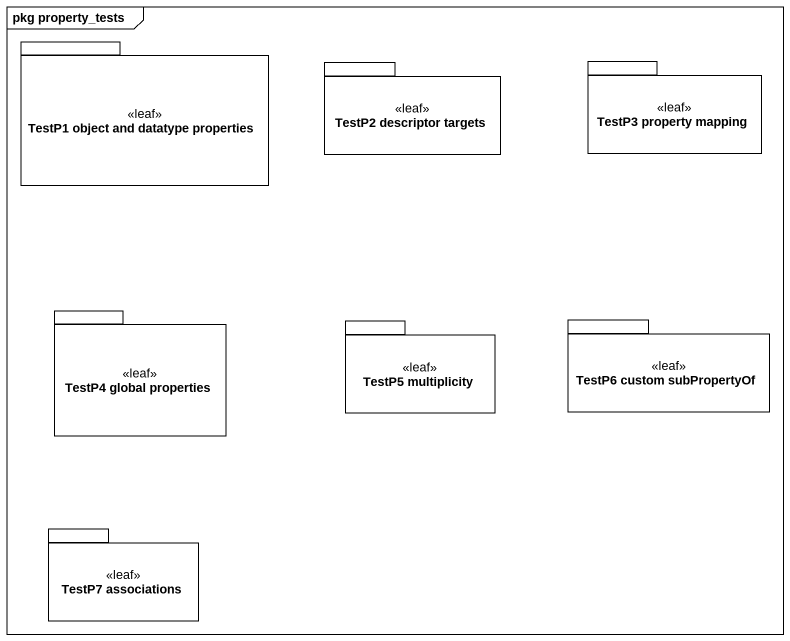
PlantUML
@startuml
mainframe pkg property_tests
package "TestP1 object and datatype properties" as TestP1_object_and_datatype <<leaf>> {
}
package "TestP2 descriptor targets" as TestP2_descriptor_targets <<leaf>> {
}
package "TestP3 property mapping" as TestP3_property_mapping <<leaf>> {
}
package "TestP4 global properties" as TestP4_global_properties <<leaf>> {
}
package "TestP5 multiplicity" as TestP5_multiplicity <<leaf>> {
}
package "TestP6 custom subPropertyOf" as TestP6_custom_subPropertyOf <<leaf>> {
}
package "TestP7 associations" as TestP7_associations <<leaf>> {
}
@enduml
